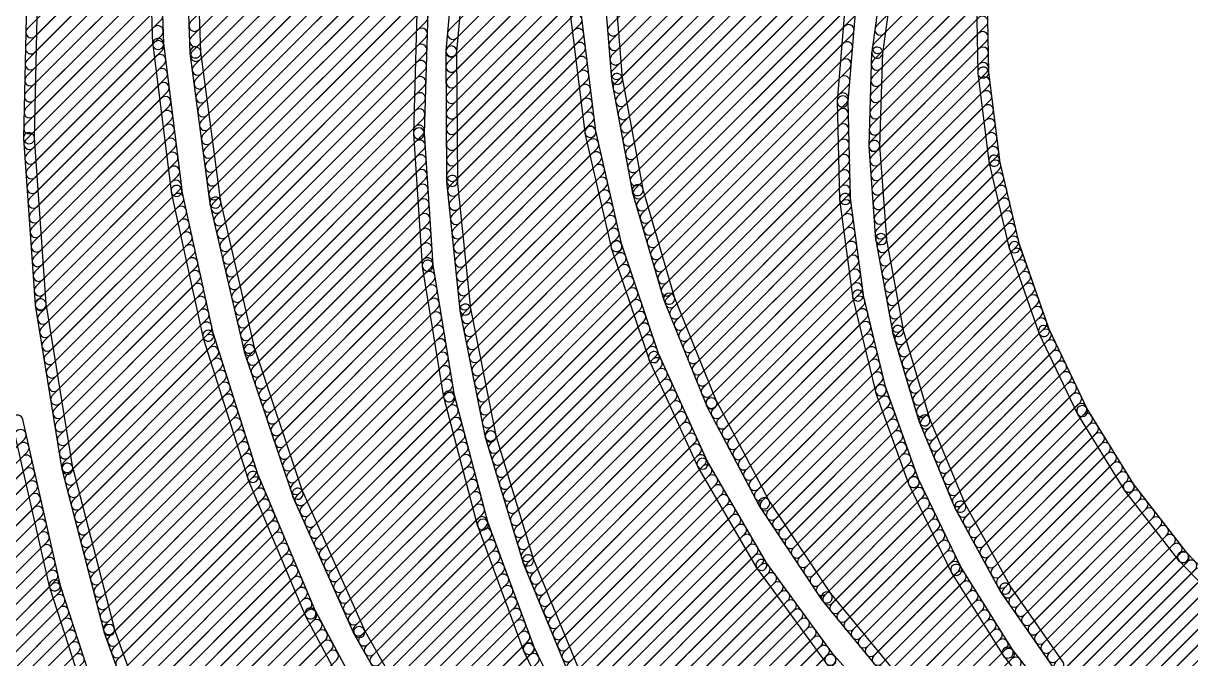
# Model space of a CAD drawing. Extents: x -0.1 to 56.1, y -0.1 to 56.2.
# Drawn here: x 7.03 to 20.41, y 20.43 to 27.7 of the extents above; entities that cross this region are included whole.
import ezdxf

# ---------------------------------------------------------------- set-up
doc = ezdxf.new("R2010")
doc.units = 0
doc.layers.add('1', color=22, linetype='CONTINUOUS')
doc.layers.add('41', color=22, linetype='CONTINUOUS')

msp = doc.modelspace()

# ---------------------------------------------------------------- linework, layer by layer
at = {"layer": '1'}
for points in [[(13.8337, 27.5735), (17.7827, 31.5225, 1), (17.6929, 31.6123), (13.7439, 27.6633, 1)], [(13.8473, 27.4074), (17.5562, 31.1164, 1), (17.4664, 31.2062), (13.7575, 27.4973, 1)], [(13.8608, 27.2414), (17.4113, 30.7919, 1), (17.3215, 30.8817), (13.771, 27.3312, 1)], [(9.0374, 27.6266), (12.1386, 30.7277, 1), (12.0488, 30.8175), (8.9476, 27.7164, 1)], [(9.0436, 27.4532), (12.0863, 30.4958, 1), (11.9965, 30.5856), (8.9538, 27.543, 1)], [(13.8743, 27.0753), (17.2784, 30.4793, 1), (17.1886, 30.5691), (13.7845, 27.1651, 1)], [(9.0534, 27.2833), (12.034, 30.2639, 1), (11.9442, 30.3538), (8.9636, 27.3731, 1)], [(13.8973, 26.9187), (17.1454, 30.1668, 1), (17.0556, 30.2566), (13.8075, 27.0085, 1)], [(9.0744, 27.1247), (11.9818, 30.0321, 1), (11.892, 30.1219), (8.9846, 27.2145, 1)], [(13.9252, 26.767), (17.0443, 29.8861, 1), (16.9545, 29.9759), (13.8354, 26.8568, 1)], [(9.0954, 26.9661), (11.9295, 29.8002, 1), (11.8397, 29.89), (9.0056, 27.0559, 1)], [(13.9532, 26.6154), (16.9657, 29.6279, 1), (16.8759, 29.7177), (13.8634, 26.7052, 1)], [(9.1164, 26.8075), (11.8772, 29.5683, 1), (11.7874, 29.6581), (9.0266, 26.8973, 1)], [(9.1374, 26.6489), (11.8344, 29.3459, 1), (11.7446, 29.4357), (9.0476, 26.7387, 1)], [(13.9812, 26.4637), (16.8871, 29.3697, 1), (16.7973, 29.4595), (13.8914, 26.5535, 1)], [(8.6402, 27.4667), (8.5846, 29.1623, 1), (8.4576, 29.1582), (8.5133, 27.4625, 1)], [(9.0669, 27.3689), (9.005, 29.1023, 1), (8.8781, 29.0978), (8.94, 27.3643, 1)], [(9.1584, 26.4903), (11.8084, 29.1403, 1), (11.7186, 29.2301), (9.0686, 26.5801, 1)], [(14.0091, 26.3121), (16.8085, 29.1114, 1), (16.7187, 29.2012), (13.9193, 26.4019, 1)], [(7.1674, 27.5525), (8.5712, 28.9564, 1), (8.4814, 29.0462), (7.0776, 27.6423, 1)], [(9.1795, 26.3317), (11.7824, 28.9347, 1), (11.6926, 29.0245), (9.0896, 26.4215, 1)], [(11.9993, 27.5351), (13.3809, 28.9168, 1), (13.2911, 29.0066), (11.9095, 27.6249, 1)], [(7.1635, 27.369), (8.5769, 28.7825, 1), (8.4871, 28.8723), (7.0737, 27.4588, 1)], [(12.0064, 28.8589), (11.8728, 27.3833, 1), (11.9993, 27.3719), (12.1329, 28.8474, 1)], [(14.0371, 26.1604), (16.7462, 28.8695, 1), (16.6564, 28.9593), (13.9473, 26.2502, 1)], [(16.8959, 27.5824), (18.1198, 28.8063, 1), (18.03, 28.8961), (16.8061, 27.6722, 1)], [(9.2005, 26.1731), (11.7564, 28.7291, 1), (11.6666, 28.8189), (9.1107, 26.2629, 1)], [(11.9814, 27.3376), (13.3849, 28.7411, 1), (13.2951, 28.8309), (11.8916, 27.4274, 1)], [(14.0651, 26.0088), (16.7037, 28.6475, 1), (16.6139, 28.7373), (13.9752, 26.0986, 1)], [(7.1596, 27.1855), (8.5826, 28.6086, 1), (8.4928, 28.6984), (7.0698, 27.2753, 1)], [(9.2215, 26.0145), (11.7304, 28.5235, 1), (11.6406, 28.6133), (9.1317, 26.1043, 1)], [(11.9819, 27.1586), (13.3889, 28.5655, 1), (13.2991, 28.6553), (11.8921, 27.2484, 1)], [(16.8668, 27.3737), (18.1021, 28.609, 1), (18.0123, 28.6988), (16.777, 27.4635, 1)], [(7.1557, 27.002), (8.5883, 28.4347, 1), (8.4985, 28.5245), (7.0659, 27.0918, 1)], [(11.983, 26.98), (13.3929, 28.3899, 1), (13.3031, 28.4797), (11.8932, 27.0698, 1)], [(14.093, 25.8571), (16.6613, 28.4254, 1), (16.5715, 28.5152), (14.0032, 25.947, 1)], [(16.8548, 27.1821), (18.0843, 28.4116, 1), (17.9945, 28.5014), (16.765, 27.2719, 1)], [(16.8993, 28.4319), (16.7514, 27.373, 1), (16.8772, 27.3554), (17.0251, 28.4143, 1)], [(7.0737, 28.2918), (7.0332, 26.3855, 1), (7.1602, 26.3828), (7.2007, 28.2891, 1)], [(7.1518, 26.8185), (8.594, 28.2608, 1), (8.5042, 28.3506), (7.062, 26.9083, 1)], [(9.2425, 25.8559), (11.7044, 28.3179, 1), (11.6146, 28.4077), (9.1527, 25.9457, 1)], [(13.8974, 27.0678), (13.7923, 28.3575, 1), (13.6657, 28.3472), (13.7708, 27.0574, 1)], [(9.2635, 25.6973), (11.6784, 28.1123, 1), (11.5886, 28.2021), (9.1737, 25.7872, 1)], [(11.984, 26.8014), (13.3969, 28.2143, 1), (13.3071, 28.3041), (11.8942, 26.8912, 1)], [(14.1243, 25.7088), (16.6188, 28.2034, 1), (16.529, 28.2932), (14.0345, 25.7986, 1)], [(16.8488, 26.9965), (18.0665, 28.2142, 1), (17.9767, 28.304), (16.759, 27.0863, 1)], [(7.1479, 26.635), (8.5997, 28.0869, 1), (8.5099, 28.1767), (7.0581, 26.7248, 1)], [(11.985, 26.6228), (13.4009, 28.0387, 1), (13.3111, 28.1285), (11.8952, 26.7126, 1)], [(14.1648, 25.5697), (16.5764, 27.9813, 1), (16.4866, 28.0711), (14.075, 25.6595, 1)], [(16.8429, 26.8109), (18.0584, 28.0265, 1), (17.9686, 28.1163), (16.7531, 26.9007, 1)], [(18.093, 27.1372), (18.0756, 28.154, 1), (17.9486, 28.1518), (17.966, 27.135, 1)], [(7.144, 26.4515), (8.6054, 27.913, 1), (8.5156, 28.0028), (7.0541, 26.5413, 1)], [(9.2896, 25.5439), (11.6531, 27.9074, 1), (11.5633, 27.9972), (9.1998, 25.6337, 1)], [(11.5449, 27.9602), (11.4998, 26.4427, 1), (11.6267, 26.4389), (11.6719, 27.9564, 1)], [(11.986, 26.4442), (13.4049, 27.8631, 1), (13.3151, 27.9529), (11.8962, 26.534, 1)], [(16.4475, 27.923), (16.3558, 26.8104, 1), (16.4824, 26.7999), (16.5741, 27.9125, 1)], [(16.8369, 26.6254), (18.0614, 27.8499, 1), (17.9716, 27.9397), (16.7471, 26.7152, 1)], [(7.1461, 26.2741), (8.6111, 27.7391, 1), (8.5213, 27.8289), (7.0563, 26.3639, 1)], [(9.3234, 25.398), (11.6476, 27.7223, 1), (11.5578, 27.8121), (9.2336, 25.4878, 1)], [(13.5913, 26.464), (13.4257, 27.795, 1), (13.2997, 27.7794), (13.4653, 26.4483, 1)], [(14.2053, 25.4306), (16.5474, 27.7727, 1), (16.4576, 27.8626), (14.1155, 25.5204, 1)], [(11.987, 26.2656), (13.4138, 27.6924, 1), (13.324, 27.7822), (11.8972, 26.3554, 1)], [(14.2458, 25.2915), (16.5313, 27.577, 1), (16.4415, 27.6668), (14.156, 25.3813, 1)], [(16.8309, 26.4398), (18.0644, 27.6733, 1), (17.9746, 27.7631), (16.7411, 26.5296, 1)], [(7.1579, 26.1063), (8.6168, 27.5652, 1), (8.527, 27.655), (7.0681, 26.1961, 1)], [(9.3572, 25.2522), (11.6421, 27.5371, 1), (11.5523, 27.6269), (9.2674, 25.342, 1)], [(11.988, 26.087), (13.4337, 27.5327, 1), (13.3439, 27.6225), (11.8982, 26.1768, 1)], [(16.825, 26.2542), (18.0674, 27.4967, 1), (17.9776, 27.5865), (16.7352, 26.344, 1)], [(7.1697, 25.9385), (8.6249, 27.3936, 1), (8.5351, 27.4834), (7.0799, 26.0283, 1)], [(8.8499, 25.7889), (8.6397, 27.4724, 1), (8.5137, 27.4567), (8.7239, 25.7732, 1)], [(9.2941, 25.6554), (9.0664, 27.3749, 1), (8.9405, 27.3583), (9.1682, 25.6387, 1)], [(9.391, 25.1064), (11.6366, 27.352, 1), (11.5468, 27.4418), (9.3012, 25.1962, 1)], [(11.8726, 27.3772), (11.881, 25.8957, 1), (12.008, 25.8964), (11.9996, 27.378, 1)], [(11.989, 25.9084), (13.4536, 27.373, 1), (13.3638, 27.4628), (11.8992, 25.9982, 1)], [(14.2863, 25.1524), (16.5152, 27.3813, 1), (16.4254, 27.4711), (14.1965, 25.2422, 1)], [(16.7508, 27.3662), (16.7165, 26.2976, 1), (16.8434, 26.2935), (16.8778, 27.3622, 1)], [(16.8371, 26.0868), (18.0705, 27.3201, 1), (17.9807, 27.4099), (16.7473, 26.1766, 1)], [(7.1815, 25.7707), (8.6448, 27.2339, 1), (8.555, 27.3237), (7.0917, 25.8605, 1)], [(12.0007, 25.7404), (13.4734, 27.2132, 1), (13.3836, 27.303), (11.9108, 25.8302, 1)], [(14.3268, 25.0133), (16.4991, 27.1856, 1), (16.4093, 27.2754), (14.237, 25.1031, 1)], [(7.1933, 25.6028), (8.6647, 27.0743, 1), (8.5749, 27.1641), (7.1035, 25.6926, 1)], [(9.4247, 24.9606), (11.6311, 27.1669, 1), (11.5413, 27.2567), (9.3349, 25.0504, 1)], [(12.0173, 25.5775), (13.4933, 27.0535, 1), (13.4035, 27.1433), (11.9275, 25.6673, 1)], [(16.8496, 25.9196), (18.0735, 27.1436, 1), (17.9837, 27.2334), (16.7598, 26.0094, 1)], [(18.2183, 26.1348), (18.0925, 27.144, 1), (17.9665, 27.1282), (18.0923, 26.1191, 1)], [(7.2051, 25.435), (8.6847, 26.9146, 1), (8.5949, 27.0044), (7.1153, 25.5248, 1)], [(9.4585, 24.8148), (11.6256, 26.9818, 1), (11.5358, 27.0716), (9.3687, 24.9046, 1)], [(14.1312, 25.8015), (13.8966, 27.0741, 1), (13.7717, 27.0511), (14.0063, 25.7785, 1)], [(14.3673, 24.8742), (16.4829, 26.9898, 1), (16.3931, 27.0796), (14.2775, 24.964, 1)], [(16.8621, 25.7525), (18.0884, 26.9788, 1), (17.9986, 27.0687), (16.7723, 25.8423, 1)], [(9.4923, 24.6689), (11.6201, 26.7967, 1), (11.5303, 26.8865), (9.4025, 24.7587, 1)], [(12.0339, 25.4145), (13.5132, 26.8938, 1), (13.4234, 26.9836), (11.9441, 25.5043, 1)], [(14.4078, 24.7351), (16.4668, 26.7941, 1), (16.377, 26.8839), (14.318, 24.8249, 1)], [(16.8746, 25.5854), (18.1083, 26.8192, 1), (18.0185, 26.909), (16.7847, 25.6752, 1)], [(7.2169, 25.2672), (8.7046, 26.7549, 1), (8.6148, 26.8447), (7.1271, 25.357, 1)], [(12.0505, 25.2515), (13.533, 26.734, 1), (13.4432, 26.8238), (11.9607, 25.3413, 1)], [(16.3556, 26.8036), (16.383, 25.6876, 1), (16.5099, 25.6907), (16.4826, 26.8067, 1)], [(16.887, 25.4183), (18.1282, 26.6595, 1), (18.0384, 26.7493), (16.7972, 25.5081, 1)], [(7.2287, 25.0994), (8.7245, 26.5953, 1), (8.6347, 26.6851), (7.1389, 25.1892, 1)], [(9.5261, 24.5231), (11.6146, 26.6116, 1), (11.5248, 26.7014), (9.4363, 24.6129, 1)], [(12.0672, 25.0885), (13.5529, 26.5743, 1), (13.4631, 26.6641), (11.9774, 25.1783, 1)], [(14.4483, 24.596), (16.4676, 26.6153, 1), (16.3778, 26.7051), (14.3585, 24.6858, 1)], [(7.2405, 24.9316), (8.7445, 26.4356, 1), (8.6547, 26.5254), (7.1507, 25.0214, 1)], [(9.5599, 24.3773), (11.609, 26.4265, 1), (11.5192, 26.5163), (9.4701, 24.4671, 1)], [(11.4999, 26.4366), (11.6004, 24.9218, 1), (11.7271, 24.9302), (11.6266, 26.445, 1)], [(12.0838, 24.9256), (13.5728, 26.4146, 1), (13.483, 26.5044), (11.994, 25.0154, 1)], [(13.8892, 25.1627), (13.5902, 26.4703, 1), (13.4664, 26.442), (13.7654, 25.1344, 1)], [(14.4925, 24.4606), (16.4719, 26.44, 1), (16.3821, 26.5298), (14.4027, 24.5504, 1)], [(16.8995, 25.2512), (18.1481, 26.4998, 1), (18.0583, 26.5896), (16.8097, 25.341, 1)], [(7.0333, 26.3797), (7.167, 24.4777, 1), (7.2937, 24.4866), (7.16, 26.3886, 1)], [(7.2523, 24.7638), (8.7644, 26.2759, 1), (8.6746, 26.3657), (7.1625, 24.8536, 1)], [(9.5937, 24.2315), (11.6175, 26.2553, 1), (11.5277, 26.3451), (9.5039, 24.3213, 1)], [(12.1004, 24.7626), (13.6059, 26.2681, 1), (13.5161, 26.3579), (12.0106, 24.8524, 1)], [(14.5443, 24.3327), (16.4762, 26.2646, 1), (16.3864, 26.3544), (14.4545, 24.4225, 1)], [(16.7166, 26.2908), (16.7963, 25.2246, 1), (16.9229, 25.2341), (16.8433, 26.3003, 1)], [(16.9212, 25.0932), (18.168, 26.3401, 1), (18.0782, 26.4299), (16.8314, 25.183, 1)], [(7.2641, 24.596), (8.7843, 26.1162, 1), (8.6945, 26.206), (7.1743, 24.6858, 1)], [(12.117, 24.5996), (13.6394, 26.1219, 1), (13.5496, 26.2117), (12.0272, 24.6894, 1)], [(16.949, 24.9415), (18.1879, 26.1804, 1), (18.0981, 26.2702), (16.8592, 25.0313, 1)], [(9.6275, 24.0857), (11.6286, 26.0869, 1), (11.5388, 26.1767), (9.5377, 24.1755, 1)], [(12.1337, 24.4366), (13.6728, 25.9757, 1), (13.583, 26.0655), (12.0439, 24.5264, 1)], [(14.596, 24.2049), (16.4804, 26.0893, 1), (16.3906, 26.1791), (14.5062, 24.2947, 1)], [(16.9768, 24.7897), (18.2133, 26.0262, 1), (18.1235, 26.116), (16.887, 24.8795, 1)], [(18.4499, 25.1516), (18.2171, 26.1415, 1), (18.0935, 26.1125), (18.3262, 25.1225, 1)], [(7.2766, 24.4289), (8.8043, 25.9566, 1), (8.7145, 26.0464), (7.1868, 24.5187, 1)], [(9.6612, 23.9398), (11.6398, 25.9184, 1), (11.55, 26.0082), (9.5714, 24.0297, 1)], [(11.8813, 25.8896), (12.0317, 24.4156, 1), (12.158, 24.4285), (12.0076, 25.9025, 1)], [(14.6477, 24.077), (16.4847, 25.914, 1), (16.3949, 26.0038), (14.5579, 24.1668, 1)], [(17.0046, 24.6379), (18.2475, 25.8808, 1), (18.1577, 25.9706), (16.9148, 24.7277, 1)], [(7.3018, 24.2745), (8.8242, 25.7969, 1), (8.7344, 25.8867), (7.212, 24.3643, 1)], [(9.2119, 24.1373), (8.8489, 25.7946, 1), (8.7249, 25.7675), (9.0879, 24.1102, 1)], [(9.7042, 23.8032), (11.651, 25.75, 1), (11.5612, 25.8398), (9.6144, 23.893, 1)], [(12.1588, 24.2821), (13.7062, 25.8296, 1), (13.6164, 25.9194), (12.069, 24.3719, 1)], [(14.4916, 24.5654), (14.1297, 25.8078, 1), (14.0078, 25.7723), (14.3696, 24.5299, 1)], [(14.6995, 23.9491), (16.489, 25.7387, 1), (16.3992, 25.8285), (14.6097, 24.0389, 1)], [(17.0325, 24.4861), (18.2817, 25.7353, 1), (18.1919, 25.8251), (16.9427, 24.5759, 1)], [(7.3269, 24.12), (8.8518, 25.6449, 1), (8.762, 25.7347), (7.2371, 24.2098, 1)], [(9.6846, 23.9716), (9.293, 25.6614, 1), (9.1693, 25.6328), (9.5608, 23.943, 1)], [(9.7493, 23.6687), (11.6622, 25.5816, 1), (11.5724, 25.6714), (9.6595, 23.7585, 1)], [(12.1887, 24.1325), (13.7396, 25.6834, 1), (13.6498, 25.7732), (12.0989, 24.2223, 1)], [(14.7512, 23.8212), (16.501, 25.5711, 1), (16.4112, 25.6609), (14.6614, 23.9111, 1)], [(16.3835, 25.6808), (16.5295, 24.5741, 1), (16.6554, 24.5907), (16.5094, 25.6974, 1)], [(17.0603, 24.3343), (18.3159, 25.5899, 1), (18.2261, 25.6797), (16.9705, 24.4241, 1)], [(7.3521, 23.9656), (8.8841, 25.4975, 1), (8.7943, 25.5873), (7.2623, 24.0554, 1)], [(12.2187, 23.9828), (13.7731, 25.5372, 1), (13.6833, 25.627), (12.1289, 24.0726, 1)], [(17.0881, 24.1825), (18.3501, 25.4445, 1), (18.2603, 25.5343), (16.9983, 24.2723, 1)], [(7.3773, 23.8112), (8.9163, 25.3502, 1), (8.8265, 25.44), (7.2875, 23.901, 1)], [(9.7945, 23.5342), (11.6733, 25.4131, 1), (11.5835, 25.5029), (9.7047, 23.6241, 1)], [(12.2487, 23.8332), (13.8065, 25.391, 1), (13.7167, 25.4808), (12.1589, 23.923, 1)], [(14.8029, 23.6934), (16.5219, 25.4124, 1), (16.4321, 25.5022), (14.7131, 23.7832, 1)], [(7.4025, 23.6567), (8.9486, 25.2029, 1), (8.8588, 25.2927), (7.3127, 23.7465, 1)], [(9.8396, 23.3998), (11.6845, 25.2447, 1), (11.5947, 25.3345), (9.7498, 23.4896, 1)], [(12.2786, 23.6836), (13.8399, 25.2449, 1), (13.7501, 25.3347), (12.1888, 23.7734, 1)], [(14.8547, 23.5655), (16.5429, 25.2537, 1), (16.453, 25.3435), (14.7649, 23.6553, 1)], [(16.7971, 25.2179), (16.9898, 24.1663, 1), (17.1147, 24.1892), (16.9221, 25.2408, 1)], [(17.1248, 24.0396), (18.3843, 25.2991, 1), (18.2945, 25.3889), (17.035, 24.1294, 1)], [(7.4276, 23.5023), (8.9809, 25.0555, 1), (8.8911, 25.1453), (7.3378, 23.5921, 1)], [(9.8847, 23.2653), (11.6957, 25.0763, 1), (11.6059, 25.1661), (9.7949, 23.3551, 1)], [(12.3086, 23.5339), (13.8738, 25.0991, 1), (13.784, 25.1889), (12.2188, 23.6237, 1)], [(14.3169, 23.8981), (13.8875, 25.1689, 1), (13.7672, 25.1282), (14.1966, 23.8575, 1)], [(14.9064, 23.4376), (16.5638, 25.095, 1), (16.474, 25.1848), (14.8166, 23.5274, 1)], [(17.1658, 23.901), (18.4185, 25.1537, 1), (18.3287, 25.2435), (17.076, 23.9908, 1)], [(18.785, 24.1986), (18.448, 25.1581, 1), (18.3282, 25.116), (18.6652, 24.1566, 1)], [(7.4528, 23.3479), (9.0131, 24.9082, 1), (8.9233, 24.998), (7.363, 23.4377, 1)], [(9.9298, 23.1308), (11.7069, 24.9078, 1), (11.6171, 24.9976), (9.84, 23.2206, 1)], [(12.3386, 23.3843), (13.9191, 24.9648, 1), (13.8293, 25.0546), (12.2488, 23.4741, 1)], [(14.9581, 23.3098), (16.5847, 24.9363, 1), (16.4949, 25.0261), (14.8683, 23.3996, 1)], [(17.2069, 23.7624), (18.4599, 25.0155, 1), (18.3701, 25.1053), (17.117, 23.8522, 1)], [(11.6011, 24.9157), (11.8463, 23.4175, 1), (11.9716, 23.438), (11.7264, 24.9362, 1)], [(12.3685, 23.2347), (13.9645, 24.8306, 1), (13.8747, 24.9204), (12.2787, 23.3245, 1)], [(15.0196, 23.1917), (16.6056, 24.7777, 1), (16.5158, 24.8675), (14.9298, 23.2815, 1)], [(17.2479, 23.6239), (18.5066, 24.8826, 1), (18.4168, 24.9724), (17.1581, 23.7137, 1)], [(7.478, 23.1934), (9.0454, 24.7609, 1), (8.9556, 24.8507), (7.3882, 23.2832, 1)], [(9.9749, 22.9963), (11.7299, 24.7513, 1), (11.6401, 24.8411), (9.8851, 23.0861, 1)], [(12.3985, 23.085), (14.0098, 24.6964, 1), (13.92, 24.7862), (12.3087, 23.1748, 1)], [(17.2889, 23.4853), (18.5533, 24.7497, 1), (18.4635, 24.8395), (17.1991, 23.5751, 1)], [(7.5032, 23.039), (9.0777, 24.6135, 1), (8.9879, 24.7033), (7.4134, 23.1288, 1)], [(10.02, 22.8618), (11.7551, 24.5969, 1), (11.6653, 24.6867), (9.9302, 22.9516, 1)], [(12.4285, 22.9354), (14.0552, 24.5621, 1), (13.9654, 24.6519), (12.3387, 23.0252, 1)], [(14.9748, 23.3718), (14.4895, 24.5714, 1), (14.3717, 24.5238), (14.857, 23.3242, 1)], [(15.0817, 23.0741), (16.6266, 24.619, 1), (16.5368, 24.7088), (14.9918, 23.1639, 1)], [(16.5307, 24.5674), (16.7937, 23.4825, 1), (16.9171, 23.5124), (16.6541, 24.5973, 1)], [(17.3299, 23.3467), (18.6, 24.6167, 1), (18.5102, 24.7065), (17.2401, 23.4365, 1)], [(7.1677, 24.4719), (7.4744, 22.59, 1), (7.5998, 22.6105), (7.293, 24.4924, 1)], [(7.5283, 22.8846), (9.11, 24.4662, 1), (9.0202, 24.556), (7.4385, 22.9744, 1)], [(10.0652, 22.7273), (11.7804, 24.4426, 1), (11.6906, 24.5324), (9.9754, 22.8171, 1)], [(12.0326, 24.4096), (12.3235, 22.9568, 1), (12.448, 22.9818), (12.1571, 24.4345, 1)], [(12.4693, 22.7966), (14.1006, 24.4279, 1), (14.0108, 24.5177), (12.3795, 22.8864, 1)], [(15.1437, 22.9565), (16.6544, 24.4672, 1), (16.5645, 24.557), (15.0539, 23.0463, 1)], [(17.371, 23.2081), (18.6467, 24.4838, 1), (18.5569, 24.5736), (17.2812, 23.2979, 1)], [(7.5535, 22.7301), (9.1422, 24.3189, 1), (9.0524, 24.4087), (7.4637, 22.8199, 1)], [(10.1103, 22.5928), (11.8057, 24.2882, 1), (11.7159, 24.378), (10.0205, 22.6826, 1)], [(12.511, 22.6587), (14.1459, 24.2936, 1), (14.0561, 24.3834), (12.4212, 22.7485, 1)], [(15.2057, 22.8389), (16.6894, 24.3226, 1), (16.5996, 24.4124), (15.1159, 22.9287, 1)], [(17.4152, 23.0728), (18.6934, 24.3509, 1), (18.6036, 24.4407), (17.3254, 23.1626, 1)], [(7.5787, 22.5757), (9.1745, 24.1715, 1), (9.0847, 24.2613), (7.4889, 22.6655, 1)], [(10.1554, 22.4583), (11.8309, 24.1339, 1), (11.7411, 24.2237), (10.0656, 22.5481, 1)], [(12.5527, 22.5208), (14.1913, 24.1594, 1), (14.1015, 24.2492), (12.4629, 22.6106, 1)], [(15.2677, 22.7214), (16.7244, 24.178, 1), (16.6346, 24.2678), (15.1779, 22.8112, 1)], [(16.9914, 24.1597), (17.2949, 23.1345, 1), (17.4167, 23.1706), (17.1132, 24.1957, 1)], [(17.468, 22.946), (18.7401, 24.218, 1), (18.6502, 24.3078), (17.3782, 23.0358, 1)], [(19.2199, 23.2869), (18.7824, 24.2049, 1), (18.6678, 24.1503), (19.1053, 23.2323, 1)], [(7.614, 22.4315), (9.2108, 24.0283, 1), (9.121, 24.1181), (7.5242, 22.5213, 1)], [(9.7232, 22.5257), (9.2104, 24.1429, 1), (9.0894, 24.1046), (9.6021, 22.4873, 1)], [(10.2005, 22.3239), (11.8562, 23.9795, 1), (11.7664, 24.0693), (10.1107, 22.4137, 1)], [(12.5944, 22.3829), (14.2367, 24.0251, 1), (14.1469, 24.1149), (12.5046, 22.4727, 1)], [(15.3298, 22.6038), (16.7595, 24.0335, 1), (16.6697, 24.1233), (15.24, 22.6936, 1)], [(17.5208, 22.8192), (18.7908, 24.0891, 1), (18.701, 24.1789), (17.431, 22.909, 1)], [(17.5736, 22.6924), (18.8488, 23.9675, 1), (18.7589, 24.0573), (17.4838, 22.7822, 1)], [(7.6509, 22.2887), (9.2541, 23.8919, 1), (9.1643, 23.9817), (7.5611, 22.3785, 1)], [(10.2346, 22.333), (9.6829, 23.9775, 1), (9.5625, 23.9371), (10.1142, 22.2926, 1)], [(12.6361, 22.245), (14.282, 23.8909, 1), (14.1922, 23.9807), (12.5463, 22.3348, 1)], [(14.8699, 22.6831), (14.3145, 23.9041, 1), (14.1989, 23.8515), (14.7543, 22.6305, 1)], [(15.3918, 22.4862), (16.7945, 23.8889, 1), (16.7047, 23.9787), (15.302, 22.576, 1)], [(17.6264, 22.5656), (18.9067, 23.8459, 1), (18.8169, 23.9357), (17.5366, 22.6554, 1)], [(7.6878, 22.146), (9.2973, 23.7555, 1), (9.2075, 23.8453), (7.598, 22.2358, 1)], [(10.2516, 22.1954), (11.8815, 23.8252, 1), (11.7917, 23.915), (10.1618, 22.2852, 1)], [(12.6778, 22.1071), (14.3335, 23.7628, 1), (14.2437, 23.8526), (12.588, 22.1969, 1)], [(15.4538, 22.3686), (16.8296, 23.7443, 1), (16.7397, 23.8341), (15.364, 22.4584, 1)], [(17.6792, 22.4388), (18.9647, 23.7242, 1), (18.8749, 23.814), (17.5894, 22.5286, 1)], [(7.7247, 22.0033), (9.3405, 23.6192, 1), (9.2507, 23.709), (7.6349, 22.0931, 1)], [(10.3071, 22.0712), (11.9067, 23.6709, 1), (11.8169, 23.7607), (10.2172, 22.161, 1)], [(12.7195, 21.9692), (14.3897, 23.6393, 1), (14.2999, 23.7291), (12.6297, 22.059, 1)], [(15.5159, 22.2511), (16.8646, 23.5998, 1), (16.7748, 23.6896), (15.4261, 22.3409, 1)], [(17.732, 22.312), (19.0227, 23.6026, 1), (18.9329, 23.6924), (17.6422, 22.4018, 1)], [(7.7616, 21.8606), (9.3838, 23.4828, 1), (9.294, 23.5726), (7.6718, 21.9504, 1)], [(10.3625, 21.947), (11.932, 23.5165, 1), (11.8422, 23.6063), (10.2727, 22.0368, 1)], [(12.7612, 21.8313), (14.4458, 23.5159, 1), (14.356, 23.6057), (12.6714, 21.9211, 1)], [(15.58, 22.1356), (16.8996, 23.4552, 1), (16.8098, 23.545), (15.4902, 22.2254, 1)], [(16.7956, 23.476), (17.1726, 22.4252, 1), (17.2921, 22.4681), (16.9151, 23.5189, 1)], [(17.7848, 22.1851), (19.0806, 23.481, 1), (18.9908, 23.5708), (17.695, 22.275, 1)], [(7.7985, 21.7179), (9.427, 23.3464, 1), (9.3372, 23.4362), (7.7087, 21.8077, 1)], [(10.4179, 21.8228), (11.9589, 23.3638, 1), (11.8691, 23.4536), (10.3281, 21.9126, 1)], [(11.8476, 23.4115), (12.2353, 21.9437, 1), (12.3581, 21.9761), (11.9704, 23.4439, 1)], [(12.8029, 21.6934), (14.502, 23.3924, 1), (14.4122, 23.4822), (12.7131, 21.7832, 1)], [(15.5759, 22.2332), (14.9721, 23.3777, 1), (14.8597, 23.3184), (15.4636, 22.1739, 1)], [(15.6517, 22.0277), (16.9468, 23.3228, 1), (16.857, 23.4126), (15.5619, 22.1175, 1)], [(17.8429, 22.0636), (19.1386, 23.3593, 1), (19.0488, 23.4491), (17.7531, 22.1534, 1)], [(7.8354, 21.5752), (9.4703, 23.2101, 1), (9.3805, 23.2999), (7.7456, 21.665, 1)], [(10.4733, 21.6986), (11.9964, 23.2217, 1), (11.9066, 23.3115), (10.3835, 21.7884, 1)], [(12.8446, 21.5555), (14.5581, 23.269, 1), (14.4683, 23.3588), (12.7548, 21.6453, 1)], [(15.7234, 21.9198), (16.9942, 23.1906, 1), (16.9044, 23.2804), (15.6336, 22.0096, 1)], [(17.9065, 21.9476), (19.1966, 23.2377, 1), (19.1068, 23.3275), (17.8167, 22.0374, 1)], [(19.7497, 22.4268), (19.2167, 23.2929, 1), (19.1085, 23.2263), (19.6415, 22.3602, 1)], [(6.9005, 23.1369), (7.3284, 21.2495, 1), (7.4523, 21.2776), (7.0243, 23.165, 1)], [(7.8723, 21.4325), (9.5135, 23.0737, 1), (9.4237, 23.1635), (7.7825, 21.5223, 1)], [(10.5287, 21.5744), (12.0339, 23.0797, 1), (11.9441, 23.1695), (10.4389, 21.6642, 1)], [(12.8931, 21.4244), (14.6143, 23.1455, 1), (14.5245, 23.2353), (12.8033, 21.5142, 1)], [(15.7951, 21.8119), (17.0417, 23.0584, 1), (16.9519, 23.1482), (15.7053, 21.9017, 1)], [(17.2972, 23.1281), (17.7082, 22.1411, 1), (17.8254, 22.1899), (17.4145, 23.1769, 1)], [(17.97, 21.8316), (19.263, 23.1245, 1), (19.1732, 23.2143), (17.8802, 21.9214, 1)], [(5.6097, 21.5048), (7.0449, 22.94, 1), (6.9551, 23.0298), (5.5199, 21.5946, 1)], [(7.9092, 21.2898), (9.5567, 22.9373, 1), (9.4669, 23.0271), (7.8194, 21.3796, 1)], [(10.5841, 21.4502), (12.0715, 22.9376, 1), (11.9817, 23.0274), (10.4943, 21.54, 1)], [(12.325, 22.9509), (12.7539, 21.5328, 1), (12.8754, 21.5695), (12.4466, 22.9877, 1)], [(12.9454, 21.2971), (14.6704, 23.0221, 1), (14.5806, 23.1119), (12.8556, 21.3869, 1)], [(12.9977, 21.1697), (14.7266, 22.8986, 1), (14.6368, 22.9884), (12.9079, 21.2595, 1)], [(15.8668, 21.704), (17.0891, 22.9262, 1), (16.9993, 23.0161), (15.777, 21.7938, 1)], [(18.0336, 21.7155), (19.3314, 23.0133, 1), (19.2416, 23.1031), (17.9438, 21.8053, 1)], [(18.0972, 21.5995), (19.3999, 22.9021, 1), (19.31, 22.992), (18.0074, 21.6893, 1)], [(5.6525, 21.368), (7.0781, 22.7936, 1), (6.9883, 22.8834), (5.5627, 21.4578, 1)], [(7.9461, 21.1471), (9.6, 22.801, 1), (9.5102, 22.8908), (7.8563, 21.2369, 1)], [(10.6395, 21.326), (12.109, 22.7955, 1), (12.0192, 22.8853), (10.5497, 21.4158, 1)], [(13.05, 21.0424), (14.7828, 22.7752, 1), (14.6929, 22.865), (12.9602, 21.1322, 1)], [(15.9385, 21.5961), (17.1365, 22.7941, 1), (17.0467, 22.8839), (15.8487, 21.6859, 1)], [(18.1608, 21.4835), (19.4683, 22.791, 1), (19.3785, 22.8808), (18.071, 21.5733, 1)], [(5.6953, 21.2311), (7.1113, 22.6472, 1), (7.0215, 22.737), (5.6055, 21.3209, 1)], [(7.983, 21.0044), (9.6432, 22.6646, 1), (9.5534, 22.7544), (7.8932, 21.0942, 1)], [(10.6949, 21.2018), (12.1465, 22.6534, 1), (12.0567, 22.7432), (10.6051, 21.2916, 1)], [(13.1023, 20.9151), (14.8389, 22.6517, 1), (14.7491, 22.7415), (13.0125, 21.0049, 1)], [(16.0102, 21.4882), (17.1839, 22.6619, 1), (17.0941, 22.7517), (15.9204, 21.578, 1)], [(18.2243, 21.3674), (19.5367, 22.6798, 1), (19.4469, 22.7696), (18.1345, 21.4572, 1)], [(5.7381, 21.0943), (7.1445, 22.5008, 1), (7.0547, 22.5906), (5.6483, 21.1841, 1)], [(7.4756, 22.5844), (7.9529, 20.7383, 1), (8.0759, 20.7701), (7.5986, 22.6162, 1)], [(8.0199, 20.8617), (9.6865, 22.5282, 1), (9.5967, 22.618), (7.9301, 20.9515, 1)], [(10.7503, 21.0776), (12.184, 22.5113, 1), (12.0942, 22.6011), (10.6605, 21.1674, 1)], [(13.1546, 20.7878), (14.9018, 22.5351, 1), (14.812, 22.6249), (13.0648, 20.8776, 1)], [(15.5427, 21.5301), (14.867, 22.6888, 1), (14.7573, 22.6248), (15.433, 21.4661, 1)], [(16.0819, 21.3803), (17.2313, 22.5297, 1), (17.1415, 22.6195), (15.9921, 21.4701, 1)], [(18.2879, 21.2514), (19.6051, 22.5686, 1), (19.5153, 22.6584), (18.1981, 21.3412, 1)], [(8.0568, 20.719), (9.7348, 22.397, 1), (9.645, 22.4868), (7.967, 20.8088, 1)], [(10.3795, 20.9675), (9.7212, 22.5312, 1), (9.6041, 22.4819), (10.2624, 20.9182, 1)], [(10.8058, 20.9534), (12.2216, 22.3693, 1), (12.1318, 22.4591), (10.716, 21.0432, 1)], [(13.2068, 20.6605), (14.968, 22.4216, 1), (14.8782, 22.5114), (13.117, 20.7503, 1)], [(16.1536, 21.2723), (17.2791, 22.3979, 1), (17.1893, 22.4877), (16.0638, 21.3622, 1)], [(17.1752, 22.419), (17.6619, 21.4143, 1), (17.7762, 21.4697), (17.2895, 22.4743, 1)], [(18.3556, 21.1395), (19.6735, 22.4574, 1), (19.5837, 22.5472), (18.2658, 21.2293, 1)], [(5.7808, 20.9575), (7.1777, 22.3544, 1), (7.0879, 22.4442), (5.691, 21.0473, 1)], [(8.1035, 20.5861), (9.788, 22.2706, 1), (9.6982, 22.3604), (8.0137, 20.6759, 1)], [(10.9391, 20.7547), (10.2324, 22.3387, 1), (10.1164, 22.287), (10.8231, 20.7029, 1)], [(10.8612, 20.8293), (12.2591, 22.2272, 1), (12.1693, 22.317), (10.7714, 20.9191, 1)], [(13.2591, 20.5331), (15.0342, 22.3082, 1), (14.9444, 22.398), (13.1693, 20.6229, 1)], [(16.2253, 21.1644), (17.3377, 22.2769, 1), (17.2479, 22.3667), (16.1355, 21.2543, 1)], [(18.4293, 21.0336), (19.7422, 22.3464, 1), (19.6524, 22.4362), (18.3395, 21.1234, 1)], [(18.503, 20.9277), (19.8205, 22.2452, 1), (19.7307, 22.335), (18.4132, 21.0175, 1)], [(20.3681, 21.6281), (19.7458, 22.4324, 1), (19.6454, 22.3547), (20.2677, 21.5504, 1)], [(5.8318, 20.8289), (7.2109, 22.208, 1), (7.1211, 22.2978), (5.742, 20.9187, 1)], [(8.1509, 20.4539), (9.8412, 22.1442, 1), (9.7514, 22.234), (8.0611, 20.5437, 1)], [(13.3114, 20.4058), (15.1003, 22.1947, 1), (15.0105, 22.2845), (13.2216, 20.4956, 1)], [(16.2888, 21.1609), (15.5726, 22.2387, 1), (15.4669, 22.1684), (16.1831, 21.0906, 1)], [(16.2991, 21.0586), (17.3964, 22.1559, 1), (17.3065, 22.2457), (16.2093, 21.1484, 1)], [(17.7111, 22.135), (18.2248, 21.1973, 1), (18.3362, 21.2583), (17.8225, 22.196, 1)], [(18.5767, 20.8217), (19.8989, 22.1439, 1), (19.8091, 22.2337), (18.4869, 20.9115, 1)], [(5.8842, 20.7016), (7.2441, 22.0616, 1), (7.1543, 22.1514), (5.7944, 20.7914, 1)], [(8.1983, 20.3217), (9.8944, 22.0178, 1), (9.8046, 22.1076), (8.1085, 20.4115, 1)], [(10.9166, 20.7051), (12.2966, 22.0851, 1), (12.2068, 22.1749), (10.8268, 20.7949, 1)], [(13.3637, 20.2785), (15.1665, 22.0813, 1), (15.0767, 22.1711), (13.2739, 20.3683, 1)], [(13.416, 20.1512), (15.2326, 21.9678, 1), (15.1428, 22.0576), (13.3262, 20.241, 1)], [(16.3801, 20.96), (17.455, 22.0349, 1), (17.3652, 22.1247), (16.2903, 21.0498, 1)], [(18.6504, 20.7158), (19.9772, 22.0427, 1), (19.8874, 22.1325), (18.5606, 20.8056, 1)], [(5.9365, 20.5743), (7.2773, 21.9151, 1), (7.1875, 22.005), (5.8467, 20.6641, 1)], [(8.2458, 20.1895), (9.9476, 21.8914, 1), (9.8578, 21.9812), (8.156, 20.2793, 1)], [(10.9799, 20.5888), (12.3342, 21.943, 1), (12.2444, 22.0328), (10.8901, 20.6786, 1)], [(12.2371, 21.9379), (12.7637, 20.5139, 1), (12.8828, 20.558), (12.3562, 21.9819, 1)], [(13.4768, 20.0324), (15.2988, 21.8544, 1), (15.209, 21.9442), (13.387, 20.1222, 1)], [(16.4611, 20.8614), (17.5136, 21.9139, 1), (17.4238, 22.0037), (16.3713, 20.9512, 1)], [(18.7241, 20.6099), (20.0556, 21.9414, 1), (19.9658, 22.0312), (18.6343, 20.6997, 1)], [(18.7977, 20.504), (20.1339, 21.8402, 1), (20.0441, 21.93), (18.7079, 20.5938, 1)], [(5.9888, 20.4471), (7.3105, 21.7687, 1), (7.2207, 21.8585), (5.899, 20.5369, 1)], [(8.2932, 20.0573), (10.0008, 21.765, 1), (9.911, 21.8548), (8.2034, 20.1471, 1)], [(11.0449, 20.4742), (12.3805, 21.8097, 1), (12.2907, 21.8996), (10.9551, 20.564, 1)], [(13.5389, 19.9149), (15.365, 21.7409, 1), (15.2751, 21.8307), (13.4491, 20.0047, 1)], [(16.5421, 20.7628), (17.5722, 21.7929, 1), (17.4824, 21.8827), (16.4523, 20.8526, 1)], [(18.8714, 20.3981), (20.2123, 21.7389, 1), (20.1225, 21.8287), (18.7816, 20.4879, 1)], [(6.0412, 20.3198), (7.3437, 21.6223, 1), (7.2539, 21.7121), (5.9514, 20.4096, 1)], [(8.3406, 19.9251), (10.0541, 21.6386, 1), (9.9643, 21.7284), (8.2508, 20.0149, 1)], [(11.1099, 20.3595), (12.429, 21.6786, 1), (12.3392, 21.7684), (11.0201, 20.4493, 1)], [(13.6009, 19.7973), (15.4311, 21.6275, 1), (15.3413, 21.7173), (13.5111, 19.8871, 1)], [(16.6231, 20.6642), (17.6308, 21.6719, 1), (17.541, 21.7617), (16.5333, 20.754, 1)], [(18.9463, 20.2934), (20.2906, 21.6376, 1), (20.2008, 21.7274), (18.8565, 20.3832, 1)], [(6.0935, 20.1925), (7.3769, 21.4759, 1), (7.2871, 21.5657), (6.0037, 20.2823, 1)], [(8.388, 19.7929), (10.1073, 21.5122, 1), (10.0175, 21.602), (8.2982, 19.8827, 1)], [(11.1748, 20.2449), (12.4775, 21.5475, 1), (12.3877, 21.6373), (11.085, 20.3347, 1)], [(12.7559, 21.527), (13.3187, 20.1565, 1), (13.4362, 20.2047), (12.8734, 21.5753, 1)], [(13.663, 19.6798), (15.4973, 21.514, 1), (15.4075, 21.6038), (13.5732, 19.7696, 1)], [(16.3283, 20.4509), (15.5392, 21.5355, 1), (15.4365, 21.4608), (16.2256, 20.3761, 1)], [(16.7041, 20.5656), (17.6894, 21.5509, 1), (17.5996, 21.6407), (16.6142, 20.6554, 1)], [(16.785, 20.4669), (17.748, 21.4299, 1), (17.6582, 21.5197), (16.6952, 20.5567, 1)], [(19.0298, 20.1972), (20.3697, 21.5371, 1), (20.2799, 21.6269), (18.9399, 20.287, 1)], [(19.1132, 20.101), (20.4577, 21.4455, 1), (20.3679, 21.5354), (19.0234, 20.1908, 1)], [(21.0683, 20.9), (20.3637, 21.6332, 1), (20.2721, 21.5452), (20.9767, 20.812, 1)], [(6.1459, 20.0653), (7.4101, 21.3295, 1), (7.3203, 21.4193), (6.0561, 20.1551, 1)], [(8.4354, 19.6608), (10.1605, 21.3858, 1), (10.0707, 21.4756), (8.3456, 19.7506, 1)], [(11.2398, 20.1303), (12.526, 21.4164, 1), (12.4361, 21.5062), (11.15, 20.2201, 1)], [(13.725, 19.5622), (15.5678, 21.405, 1), (15.478, 21.4948), (13.6352, 19.652, 1)], [(13.7871, 19.4446), (15.6435, 21.301, 1), (15.5537, 21.3908), (13.6973, 19.5344, 1)], [(16.866, 20.3683), (17.8142, 21.3165, 1), (17.7244, 21.4063), (16.7762, 20.4581, 1)], [(17.6652, 21.4084), (18.256, 20.4612, 1), (18.3638, 20.5284), (17.7729, 21.4756, 1)], [(19.1966, 20.0048), (20.5457, 21.354, 1), (20.4559, 21.4438), (19.1068, 20.0946, 1)], [(6.1982, 19.938), (7.446, 21.1858, 1), (7.3562, 21.2756), (6.1084, 20.0278, 1)], [(7.33, 21.2439), (7.9285, 19.4034, 1), (8.0492, 19.4427), (7.4507, 21.2832, 1)], [(8.4829, 19.5286), (10.2137, 21.2594, 1), (10.1239, 21.3492), (8.393, 19.6184, 1)], [(11.3048, 20.0156), (12.5744, 21.2853, 1), (12.4846, 21.3751), (11.215, 20.1054, 1)], [(13.8491, 19.3271), (15.7191, 21.1971, 1), (15.6293, 21.2869), (13.7593, 19.4169, 1)], [(16.947, 20.2697), (17.8832, 21.2059, 1), (17.7934, 21.2957), (16.8572, 20.3595, 1)], [(18.2284, 21.1916), (18.839, 20.3139, 1), (18.9432, 20.3864), (18.3326, 21.2641, 1)], [(19.28, 19.9086), (20.6337, 21.2624, 1), (20.5439, 21.3522), (19.1902, 19.9984, 1)], [(19.3635, 19.8125), (20.7218, 21.1708, 1), (20.6319, 21.2606), (19.2737, 19.9023, 1)], [(6.2506, 19.8107), (7.49, 21.0502, 1), (7.4002, 21.14), (6.1608, 19.9005, 1)], [(8.5303, 19.3964), (10.2669, 21.133, 1), (10.1771, 21.2228), (8.4405, 19.4862, 1)], [(11.3698, 19.901), (12.6229, 21.1542, 1), (12.5331, 21.244), (11.28, 19.9908, 1)], [(11.4347, 19.7864), (12.6714, 21.0231, 1), (12.5816, 21.1129), (11.3449, 19.8762, 1)], [(13.9112, 19.2095), (15.7948, 21.0931, 1), (15.705, 21.1829), (13.8214, 19.2993, 1)], [(17.1063, 20.1661), (16.285, 21.1661, 1), (16.1869, 21.0855), (17.0081, 20.0855, 1)], [(17.028, 20.1711), (17.9522, 21.0953, 1), (17.8624, 21.1851), (16.9382, 20.2609, 1)], [(19.4469, 19.7163), (20.8098, 21.0792, 1), (20.72, 21.169), (19.3571, 19.8061, 1)], [(6.3029, 19.6835), (7.5341, 20.9147, 1), (7.4443, 21.0045), (6.2131, 19.7733, 1)], [(8.5777, 19.2642), (10.3201, 21.0066, 1), (10.2303, 21.0964), (8.4879, 19.354, 1)], [(11.1753, 19.4757), (10.377, 20.9727, 1), (10.2649, 20.913), (11.0632, 19.4159, 1)], [(11.4997, 19.6717), (12.7199, 20.8919, 1), (12.6301, 20.9817), (11.4099, 19.7616, 1)], [(13.9732, 19.092), (15.8704, 20.9891, 1), (15.7806, 21.0789), (13.8834, 19.1818, 1)], [(17.1098, 20.0733), (18.0212, 20.9847, 1), (17.9314, 21.0745), (17.02, 20.1631, 1)], [(19.5303, 19.6201), (20.8978, 20.9876, 1), (20.808, 21.0774), (19.4405, 19.7099, 1)], [(19.6137, 19.5239), (20.9858, 20.896, 1), (20.896, 20.9858), (19.5239, 19.6137, 1)], [(6.3552, 19.5562), (7.5782, 20.7792, 1), (7.4884, 20.869), (6.2654, 19.646, 1)], [(8.6251, 19.132), (10.3746, 20.8815, 1), (10.2848, 20.9713), (8.5353, 19.2218, 1)], [(8.6725, 18.9998), (10.4371, 20.7644, 1), (10.3473, 20.8542), (8.5827, 19.0896, 1)], [(11.5647, 19.5571), (12.7684, 20.7608, 1), (12.6786, 20.8506), (11.4749, 19.6469, 1)], [(14.0353, 18.9744), (15.946, 20.8852, 1), (15.8562, 20.975), (13.9455, 19.0642, 1)], [(14.0973, 18.8568), (16.0217, 20.7812, 1), (15.9319, 20.871), (14.0075, 18.9466, 1)], [(17.1999, 19.9837), (18.0902, 20.8741, 1), (18.0004, 20.9639), (17.1101, 20.0735, 1)], [(17.29, 19.8942), (18.1592, 20.7635, 1), (18.0694, 20.8533), (17.2002, 19.984, 1)], [(6.4076, 19.4289), (7.6223, 20.6436, 1), (7.5324, 20.7334), (6.3178, 19.5188, 1)], [(7.9546, 20.7328), (8.5984, 18.9381, 1), (8.718, 18.981), (8.0741, 20.7757, 1)], [(8.7234, 18.8711), (10.4996, 20.6472, 1), (10.4097, 20.737), (8.6336, 18.9609, 1)], [(11.7917, 19.2511), (10.9364, 20.7601, 1), (10.8259, 20.6975), (11.6812, 19.1885, 1)], [(11.6297, 19.4425), (12.8169, 20.6297, 1), (12.7271, 20.7195), (11.5399, 19.5323, 1)], [(14.1661, 18.746), (16.0973, 20.6773, 1), (16.0075, 20.7671), (14.0763, 18.8358, 1)], [(17.38, 19.8047), (18.2282, 20.6529, 1), (18.1384, 20.7427), (17.2902, 19.8945, 1)], [(6.4599, 19.3017), (7.6663, 20.5081, 1), (7.5765, 20.5979), (6.3701, 19.3915, 1)], [(8.7804, 18.7485), (10.562, 20.5301, 1), (10.4722, 20.6199), (8.6906, 18.8383, 1)], [(11.6946, 19.3279), (12.8654, 20.4986, 1), (12.7756, 20.5884), (11.6048, 19.4177, 1)], [(12.7661, 20.5083), (13.4267, 19.1414, 1), (13.5411, 19.1967), (12.8804, 20.5636, 1)], [(14.2373, 18.6377), (16.173, 20.5733, 1), (16.0832, 20.6631), (14.1475, 18.7275, 1)], [(17.4701, 19.7152), (18.2972, 20.5423, 1), (18.2074, 20.6321), (17.3803, 19.805, 1)], [(6.5123, 19.1744), (7.7104, 20.3726, 1), (7.6206, 20.4624), (6.4225, 19.2642, 1)], [(8.8375, 18.626), (10.6245, 20.413, 1), (10.5347, 20.5028), (8.7477, 18.7158, 1)], [(11.7596, 19.2132), (12.9233, 20.3769, 1), (12.8335, 20.4667), (11.6698, 19.303, 1)], [(14.3086, 18.5293), (16.2486, 20.4693, 1), (16.1588, 20.5591), (14.2188, 18.6191, 1)], [(14.3798, 18.4209), (16.3245, 20.3656, 1), (16.2347, 20.4554), (14.29, 18.5108, 1)], [(17.2188, 19.4564), (16.3243, 20.4559, 1), (16.2297, 20.3712), (17.1242, 19.3717, 1)], [(17.5602, 19.6257), (18.3678, 20.4333, 1), (18.278, 20.5231), (17.4704, 19.7155, 1)], [(18.2599, 20.4557), (18.9483, 19.5768, 1), (19.0483, 19.6551), (18.3599, 20.534, 1)], [(17.6503, 19.5362), (18.4467, 20.3326, 1), (18.3569, 20.4224), (17.5605, 19.626, 1)]]:
    msp.add_lwpolyline(points, format="xyb", close=True, dxfattribs=at)
at = {"layer": '41'}
for radius in [27.2032, 26.7968]:
    msp.add_circle((28, 28), radius, dxfattribs=at)

doc.saveas('drawing.dxf')
